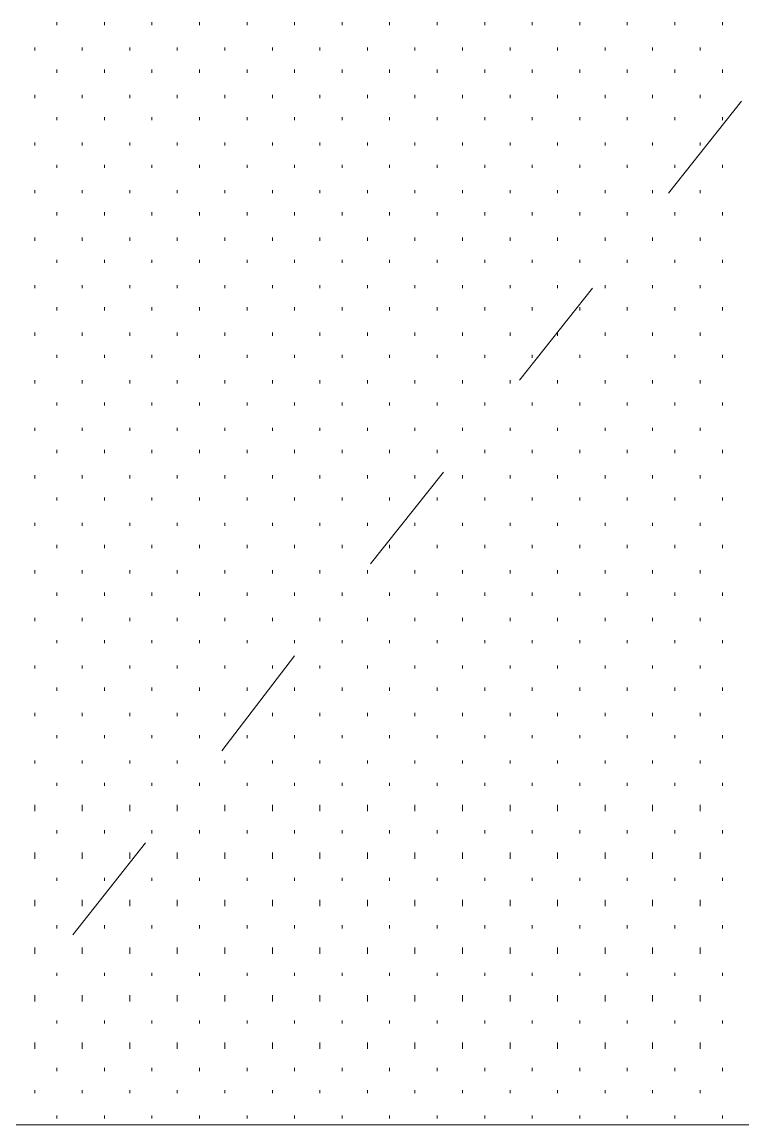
# Model space of a CAD drawing. Header units: inches. Extents: x -6061 to 13621, y -296 to 7483.
# Drawn here: x -5655.2 to -5636.98, y -184.56 to -156.69 of the extents above; entities that cross this region are included whole.
import ezdxf

# ---------------------------------------------------------------- set-up
doc = ezdxf.new("R2010")
doc.units = ezdxf.units.IN
doc.header["$MEASUREMENT"] = 0
doc.layers.get('0').update_dxf_attribs({"linetype": 'CONTINUOUS'})

msp = doc.modelspace()

# ---------------------------------------------------------------- linework, layer by layer
at = {"color": 7, "linetype": 'Continuous', "lineweight": 9, "true_color": 0xffffff}
for p, q in [((-5654.31904, -156.76833), (-5654.31904, -156.68824)), ((-5653.11768, -156.76833), (-5653.11768, -156.68824)), ((-5651.91633, -156.76833), (-5651.91633, -156.68824)), ((-5650.71497, -156.76833), (-5650.71497, -156.68824)), ((-5649.51361, -156.76833), (-5649.51361, -156.68824)), ((-5648.31225, -156.76833), (-5648.31225, -156.68824)), ((-5647.1109, -156.76833), (-5647.1109, -156.68824)), ((-5645.90954, -156.76833), (-5645.90954, -156.68824)), ((-5644.70818, -156.76833), (-5644.70818, -156.68824)), ((-5643.50682, -156.76833), (-5643.50682, -156.68824)), ((-5642.30547, -156.76833), (-5642.30547, -156.68824)), ((-5641.10411, -156.76833), (-5641.10411, -156.68824)), ((-5639.90275, -156.76833), (-5639.90275, -156.68824)), ((-5638.70139, -156.76833), (-5638.70139, -156.68824)), ((-5637.50004, -156.76833), (-5637.50004, -156.68824)), ((-5654.87967, -157.40905), (-5654.87967, -157.32896)), ((-5653.67832, -157.40905), (-5653.67832, -157.32896)), ((-5652.47696, -157.40905), (-5652.47696, -157.32896)), ((-5651.2756, -157.40905), (-5651.2756, -157.32896)), ((-5650.07424, -157.40905), (-5650.07424, -157.32896)), ((-5648.87289, -157.40905), (-5648.87289, -157.32896)), ((-5647.67153, -157.40905), (-5647.67153, -157.32896)), ((-5646.47017, -157.40905), (-5646.47017, -157.32896)), ((-5645.26881, -157.40905), (-5645.26881, -157.32896)), ((-5644.06746, -157.40905), (-5644.06746, -157.32896)), ((-5642.8661, -157.40905), (-5642.8661, -157.32896)), ((-5641.66474, -157.40905), (-5641.66474, -157.32896)), ((-5640.46338, -157.40905), (-5640.46338, -157.32896)), ((-5639.26203, -157.40905), (-5639.26203, -157.32896)), ((-5638.06067, -157.40905), (-5638.06067, -157.32896)), ((-5654.31904, -157.96968), (-5654.31904, -157.88959)), ((-5653.11768, -157.96968), (-5653.11768, -157.88959)), ((-5651.91633, -157.96968), (-5651.91633, -157.88959)), ((-5650.71497, -157.96968), (-5650.71497, -157.88959)), ((-5649.51361, -157.96968), (-5649.51361, -157.88959)), ((-5648.31225, -157.96968), (-5648.31225, -157.88959)), ((-5647.1109, -157.96968), (-5647.1109, -157.88959)), ((-5645.90954, -157.96968), (-5645.90954, -157.88959)), ((-5644.70818, -157.96968), (-5644.70818, -157.88959)), ((-5643.50682, -157.96968), (-5643.50682, -157.88959)), ((-5642.30547, -157.96968), (-5642.30547, -157.88959)), ((-5641.10411, -157.96968), (-5641.10411, -157.88959)), ((-5639.90275, -157.96968), (-5639.90275, -157.88959)), ((-5638.70139, -157.96968), (-5638.70139, -157.88959)), ((-5637.50004, -157.96968), (-5637.50004, -157.88959)), ((-5654.87967, -158.61041), (-5654.87967, -158.53032)), ((-5653.67832, -158.61041), (-5653.67832, -158.53032)), ((-5652.47696, -158.61041), (-5652.47696, -158.53032)), ((-5651.2756, -158.61041), (-5651.2756, -158.53032)), ((-5650.07424, -158.61041), (-5650.07424, -158.53032)), ((-5648.87289, -158.61041), (-5648.87289, -158.53032)), ((-5647.67153, -158.61041), (-5647.67153, -158.53032)), ((-5646.47017, -158.61041), (-5646.47017, -158.53032)), ((-5645.26881, -158.61041), (-5645.26881, -158.53032)), ((-5644.06746, -158.61041), (-5644.06746, -158.53032)), ((-5642.8661, -158.61041), (-5642.8661, -158.53032)), ((-5641.66474, -158.61041), (-5641.66474, -158.53032)), ((-5640.46338, -158.61041), (-5640.46338, -158.53032)), ((-5639.26203, -158.61041), (-5639.26203, -158.53032)), ((-5638.06067, -158.61041), (-5638.06067, -158.53032)), ((-5654.31904, -159.17104), (-5654.31904, -159.09095)), ((-5653.11768, -159.17104), (-5653.11768, -159.09095)), ((-5651.91633, -159.17104), (-5651.91633, -159.09095)), ((-5650.71497, -159.17104), (-5650.71497, -159.09095)), ((-5649.51361, -159.17104), (-5649.51361, -159.09095)), ((-5648.31225, -159.17104), (-5648.31225, -159.09095)), ((-5647.1109, -159.17104), (-5647.1109, -159.09095)), ((-5645.90954, -159.17104), (-5645.90954, -159.09095)), ((-5644.70818, -159.17104), (-5644.70818, -159.09095)), ((-5643.50682, -159.17104), (-5643.50682, -159.09095)), ((-5642.30547, -159.17104), (-5642.30547, -159.09095)), ((-5641.10411, -159.17104), (-5641.10411, -159.09095)), ((-5639.90275, -159.17104), (-5639.90275, -159.09095)), ((-5638.70139, -159.17104), (-5638.70139, -159.09095)), ((-5637.50004, -159.17104), (-5637.50004, -159.09095)), ((-5654.87967, -159.81176), (-5654.87967, -159.73167)), ((-5653.67832, -159.81176), (-5653.67832, -159.73167)), ((-5652.47696, -159.81176), (-5652.47696, -159.73167)), ((-5651.2756, -159.81176), (-5651.2756, -159.73167)), ((-5650.07424, -159.81176), (-5650.07424, -159.73167)), ((-5648.87289, -159.81176), (-5648.87289, -159.73167)), ((-5647.67153, -159.81176), (-5647.67153, -159.73167)), ((-5646.47017, -159.81176), (-5646.47017, -159.73167)), ((-5645.26881, -159.81176), (-5645.26881, -159.73167)), ((-5644.06746, -159.81176), (-5644.06746, -159.73167)), ((-5642.8661, -159.81176), (-5642.8661, -159.73167)), ((-5641.66474, -159.81176), (-5641.66474, -159.73167)), ((-5640.46338, -159.81176), (-5640.46338, -159.73167)), ((-5639.26203, -159.81176), (-5639.26203, -159.73167)), ((-5638.06067, -159.81176), (-5638.06067, -159.73167)), ((-5654.31904, -160.3724), (-5654.31904, -160.29231)), ((-5653.11768, -160.3724), (-5653.11768, -160.29231)), ((-5651.91633, -160.3724), (-5651.91633, -160.29231)), ((-5650.71497, -160.3724), (-5650.71497, -160.29231)), ((-5649.51361, -160.3724), (-5649.51361, -160.29231)), ((-5648.31225, -160.3724), (-5648.31225, -160.29231)), ((-5647.1109, -160.3724), (-5647.1109, -160.29231)), ((-5645.90954, -160.3724), (-5645.90954, -160.29231)), ((-5644.70818, -160.3724), (-5644.70818, -160.29231)), ((-5643.50682, -160.3724), (-5643.50682, -160.29231)), ((-5642.30547, -160.3724), (-5642.30547, -160.29231)), ((-5641.10411, -160.3724), (-5641.10411, -160.29231)), ((-5639.90275, -160.3724), (-5639.90275, -160.29231)), ((-5638.70139, -160.3724), (-5638.70139, -160.29231)), ((-5637.50004, -160.3724), (-5637.50004, -160.29231)), ((-5654.87967, -161.01312), (-5654.87967, -160.93303)), ((-5653.67832, -161.01312), (-5653.67832, -160.93303)), ((-5652.47696, -161.01312), (-5652.47696, -160.93303)), ((-5651.2756, -161.01312), (-5651.2756, -160.93303)), ((-5650.07424, -161.01312), (-5650.07424, -160.93303)), ((-5648.87289, -161.01312), (-5648.87289, -160.93303)), ((-5647.67153, -161.01312), (-5647.67153, -160.93303)), ((-5646.47017, -161.01312), (-5646.47017, -160.93303)), ((-5645.26881, -161.01312), (-5645.26881, -160.93303)), ((-5644.06746, -161.01312), (-5644.06746, -160.93303)), ((-5642.8661, -161.01312), (-5642.8661, -160.93303)), ((-5641.66474, -161.01312), (-5641.66474, -160.93303)), ((-5640.46338, -161.01312), (-5640.46338, -160.93303)), ((-5639.26203, -161.01312), (-5639.26203, -160.93303)), ((-5638.06067, -161.01312), (-5638.06067, -160.93303)), ((-5654.31904, -161.57376), (-5654.31904, -161.49367)), ((-5653.11768, -161.57376), (-5653.11768, -161.49367)), ((-5651.91633, -161.57376), (-5651.91633, -161.49367)), ((-5650.71497, -161.57376), (-5650.71497, -161.49367)), ((-5649.51361, -161.57376), (-5649.51361, -161.49367)), ((-5648.31225, -161.57376), (-5648.31225, -161.49367)), ((-5647.1109, -161.57376), (-5647.1109, -161.49367)), ((-5645.90954, -161.57376), (-5645.90954, -161.49367)), ((-5644.70818, -161.57376), (-5644.70818, -161.49367)), ((-5643.50682, -161.57376), (-5643.50682, -161.49367)), ((-5642.30547, -161.57376), (-5642.30547, -161.49367)), ((-5641.10411, -161.57376), (-5641.10411, -161.49367)), ((-5639.90275, -161.57376), (-5639.90275, -161.49367)), ((-5638.70139, -161.57376), (-5638.70139, -161.49367)), ((-5637.50004, -161.57376), (-5637.50004, -161.49367)), ((-5654.87967, -162.21448), (-5654.87967, -162.13439)), ((-5653.67832, -162.21448), (-5653.67832, -162.13439)), ((-5652.47696, -162.21448), (-5652.47696, -162.13439)), ((-5651.2756, -162.21448), (-5651.2756, -162.13439)), ((-5650.07424, -162.21448), (-5650.07424, -162.13439)), ((-5648.87289, -162.21448), (-5648.87289, -162.13439)), ((-5647.67153, -162.21448), (-5647.67153, -162.13439)), ((-5646.47017, -162.21448), (-5646.47017, -162.13439)), ((-5645.26881, -162.21448), (-5645.26881, -162.13439)), ((-5644.06746, -162.21448), (-5644.06746, -162.13439)), ((-5642.8661, -162.21448), (-5642.8661, -162.13439)), ((-5641.66474, -162.21448), (-5641.66474, -162.13439)), ((-5640.46338, -162.21448), (-5640.46338, -162.13439)), ((-5639.26203, -162.21448), (-5639.26203, -162.13439)), ((-5638.06067, -162.21448), (-5638.06067, -162.13439)), ((-5654.31904, -162.77511), (-5654.31904, -162.69502)), ((-5653.11768, -162.77511), (-5653.11768, -162.69502)), ((-5651.91633, -162.77511), (-5651.91633, -162.69502)), ((-5650.71497, -162.77511), (-5650.71497, -162.69502)), ((-5649.51361, -162.77511), (-5649.51361, -162.69502)), ((-5648.31225, -162.77511), (-5648.31225, -162.69502)), ((-5647.1109, -162.77511), (-5647.1109, -162.69502)), ((-5645.90954, -162.77511), (-5645.90954, -162.69502)), ((-5644.70818, -162.77511), (-5644.70818, -162.69502)), ((-5643.50682, -162.77511), (-5643.50682, -162.69502)), ((-5642.30547, -162.77511), (-5642.30547, -162.69502)), ((-5641.10411, -162.77511), (-5641.10411, -162.69502)), ((-5639.90275, -162.77511), (-5639.90275, -162.69502)), ((-5638.70139, -162.77511), (-5638.70139, -162.69502)), ((-5637.50004, -162.77511), (-5637.50004, -162.69502)), ((-5654.87967, -163.41584), (-5654.87967, -163.33575)), ((-5653.67832, -163.41584), (-5653.67832, -163.33575)), ((-5652.47696, -163.41584), (-5652.47696, -163.33575)), ((-5651.2756, -163.41584), (-5651.2756, -163.33575)), ((-5650.07424, -163.41584), (-5650.07424, -163.33575)), ((-5648.87289, -163.41584), (-5648.87289, -163.33575)), ((-5647.67153, -163.41584), (-5647.67153, -163.33575)), ((-5646.47017, -163.41584), (-5646.47017, -163.33575)), ((-5645.26881, -163.41584), (-5645.26881, -163.33575)), ((-5644.06746, -163.41584), (-5644.06746, -163.33575)), ((-5642.8661, -163.41584), (-5642.8661, -163.33575)), ((-5641.66474, -163.41584), (-5641.66474, -163.33575)), ((-5640.46338, -163.41584), (-5640.46338, -163.33575)), ((-5639.26203, -163.41584), (-5639.26203, -163.33575)), ((-5638.06067, -163.41584), (-5638.06067, -163.33575)), ((-5654.31904, -163.97647), (-5654.31904, -163.89638)), ((-5653.11768, -163.97647), (-5653.11768, -163.89638)), ((-5651.91633, -163.97647), (-5651.91633, -163.89638)), ((-5650.71497, -163.97647), (-5650.71497, -163.89638)), ((-5649.51361, -163.97647), (-5649.51361, -163.89638)), ((-5648.31225, -163.97647), (-5648.31225, -163.89638)), ((-5647.1109, -163.97647), (-5647.1109, -163.89638)), ((-5645.90954, -163.97647), (-5645.90954, -163.89638)), ((-5644.70818, -163.97647), (-5644.70818, -163.89638)), ((-5643.50682, -163.97647), (-5643.50682, -163.89638)), ((-5642.30547, -163.97647), (-5642.30547, -163.89638)), ((-5641.10411, -163.97647), (-5641.10411, -163.89638)), ((-5639.90275, -163.97647), (-5639.90275, -163.89638)), ((-5638.70139, -163.97647), (-5638.70139, -163.89638)), ((-5637.50004, -163.97647), (-5637.50004, -163.89638)), ((-5654.87967, -164.61719), (-5654.87967, -164.5371)), ((-5653.67832, -164.61719), (-5653.67832, -164.5371)), ((-5652.47696, -164.61719), (-5652.47696, -164.5371)), ((-5651.2756, -164.61719), (-5651.2756, -164.5371)), ((-5650.07424, -164.61719), (-5650.07424, -164.5371)), ((-5648.87289, -164.61719), (-5648.87289, -164.5371)), ((-5647.67153, -164.61719), (-5647.67153, -164.5371)), ((-5646.47017, -164.61719), (-5646.47017, -164.5371)), ((-5645.26881, -164.61719), (-5645.26881, -164.5371)), ((-5644.06746, -164.61719), (-5644.06746, -164.5371)), ((-5642.8661, -164.61719), (-5642.8661, -164.5371)), ((-5641.66474, -164.61719), (-5641.66474, -164.5371)), ((-5640.46338, -164.61719), (-5640.46338, -164.5371)), ((-5639.26203, -164.61719), (-5639.26203, -164.5371)), ((-5638.06067, -164.61719), (-5638.06067, -164.5371)), ((-5654.31904, -165.17783), (-5654.31904, -165.09774)), ((-5653.11768, -165.17783), (-5653.11768, -165.09774)), ((-5651.91633, -165.17783), (-5651.91633, -165.09774)), ((-5650.71497, -165.17783), (-5650.71497, -165.09774)), ((-5649.51361, -165.17783), (-5649.51361, -165.09774)), ((-5648.31225, -165.17783), (-5648.31225, -165.09774)), ((-5647.1109, -165.17783), (-5647.1109, -165.09774)), ((-5645.90954, -165.17783), (-5645.90954, -165.09774)), ((-5644.70818, -165.17783), (-5644.70818, -165.09774)), ((-5643.50682, -165.17783), (-5643.50682, -165.09774)), ((-5642.30547, -165.17783), (-5642.30547, -165.09774)), ((-5641.10411, -165.17783), (-5641.10411, -165.09774)), ((-5639.90275, -165.17783), (-5639.90275, -165.09774)), ((-5638.70139, -165.17783), (-5638.70139, -165.09774)), ((-5637.50004, -165.17783), (-5637.50004, -165.09774)), ((-5654.87967, -165.81855), (-5654.87967, -165.73846)), ((-5653.67832, -165.81855), (-5653.67832, -165.73846)), ((-5652.47696, -165.81855), (-5652.47696, -165.73846)), ((-5651.2756, -165.81855), (-5651.2756, -165.73846)), ((-5650.07424, -165.81855), (-5650.07424, -165.73846)), ((-5648.87289, -165.81855), (-5648.87289, -165.73846)), ((-5647.67153, -165.81855), (-5647.67153, -165.73846)), ((-5646.47017, -165.81855), (-5646.47017, -165.73846)), ((-5645.26881, -165.81855), (-5645.26881, -165.73846)), ((-5644.06746, -165.81855), (-5644.06746, -165.73846)), ((-5642.8661, -165.81855), (-5642.8661, -165.73846)), ((-5641.66474, -165.81855), (-5641.66474, -165.73846)), ((-5640.46338, -165.81855), (-5640.46338, -165.73846)), ((-5639.26203, -165.81855), (-5639.26203, -165.73846)), ((-5638.06067, -165.81855), (-5638.06067, -165.73846)), ((-5654.31904, -166.37919), (-5654.31904, -166.2991)), ((-5653.11768, -166.37919), (-5653.11768, -166.2991)), ((-5651.91633, -166.37919), (-5651.91633, -166.2991)), ((-5650.71497, -166.37919), (-5650.71497, -166.2991)), ((-5649.51361, -166.37919), (-5649.51361, -166.2991)), ((-5648.31225, -166.37919), (-5648.31225, -166.2991)), ((-5647.1109, -166.37919), (-5647.1109, -166.2991)), ((-5645.90954, -166.37919), (-5645.90954, -166.2991)), ((-5644.70818, -166.37919), (-5644.70818, -166.2991)), ((-5643.50682, -166.37919), (-5643.50682, -166.2991)), ((-5642.30547, -166.37919), (-5642.30547, -166.2991)), ((-5641.10411, -166.37919), (-5641.10411, -166.2991)), ((-5639.90275, -166.37919), (-5639.90275, -166.2991)), ((-5638.70139, -166.37919), (-5638.70139, -166.2991)), ((-5637.50004, -166.37919), (-5637.50004, -166.2991)), ((-5654.87967, -167.01991), (-5654.87967, -166.93982)), ((-5653.67832, -167.01991), (-5653.67832, -166.93982)), ((-5652.47696, -167.01991), (-5652.47696, -166.93982)), ((-5651.2756, -167.01991), (-5651.2756, -166.93982)), ((-5650.07424, -167.01991), (-5650.07424, -166.93982)), ((-5648.87289, -167.01991), (-5648.87289, -166.93982)), ((-5647.67153, -167.01991), (-5647.67153, -166.93982)), ((-5646.47017, -167.01991), (-5646.47017, -166.93982)), ((-5645.26881, -167.01991), (-5645.26881, -166.93982)), ((-5644.06746, -167.01991), (-5644.06746, -166.93982)), ((-5642.8661, -167.01991), (-5642.8661, -166.93982)), ((-5641.66474, -167.01991), (-5641.66474, -166.93982)), ((-5640.46338, -167.01991), (-5640.46338, -166.93982)), ((-5639.26203, -167.01991), (-5639.26203, -166.93982)), ((-5638.06067, -167.01991), (-5638.06067, -166.93982)), ((-5654.31904, -167.58054), (-5654.31904, -167.50045)), ((-5653.11768, -167.58054), (-5653.11768, -167.50045)), ((-5651.91633, -167.58054), (-5651.91633, -167.50045)), ((-5650.71497, -167.58054), (-5650.71497, -167.50045)), ((-5649.51361, -167.58054), (-5649.51361, -167.50045)), ((-5648.31225, -167.58054), (-5648.31225, -167.50045)), ((-5647.1109, -167.58054), (-5647.1109, -167.50045)), ((-5645.90954, -167.58054), (-5645.90954, -167.50045)), ((-5644.70818, -167.58054), (-5644.70818, -167.50045)), ((-5643.50682, -167.58054), (-5643.50682, -167.50045)), ((-5642.30547, -167.58054), (-5642.30547, -167.50045)), ((-5641.10411, -167.58054), (-5641.10411, -167.50045)), ((-5639.90275, -167.58054), (-5639.90275, -167.50045)), ((-5638.70139, -167.58054), (-5638.70139, -167.50045)), ((-5637.50004, -167.58054), (-5637.50004, -167.50045)), ((-5654.87967, -168.22127), (-5654.87967, -168.14118)), ((-5653.67832, -168.22127), (-5653.67832, -168.14118)), ((-5652.47696, -168.22127), (-5652.47696, -168.14118)), ((-5651.2756, -168.22127), (-5651.2756, -168.14118)), ((-5650.07424, -168.22127), (-5650.07424, -168.14118)), ((-5648.87289, -168.22127), (-5648.87289, -168.14118)), ((-5647.67153, -168.22127), (-5647.67153, -168.14118)), ((-5646.47017, -168.22127), (-5646.47017, -168.14118)), ((-5645.26881, -168.22127), (-5645.26881, -168.14118)), ((-5644.06746, -168.22127), (-5644.06746, -168.14118)), ((-5642.8661, -168.22127), (-5642.8661, -168.14118)), ((-5641.66474, -168.22127), (-5641.66474, -168.14118)), ((-5640.46338, -168.22127), (-5640.46338, -168.14118)), ((-5639.26203, -168.22127), (-5639.26203, -168.14118)), ((-5638.06067, -168.22127), (-5638.06067, -168.14118)), ((-5654.31904, -168.7819), (-5654.31904, -168.70181)), ((-5653.11768, -168.7819), (-5653.11768, -168.70181)), ((-5651.91633, -168.7819), (-5651.91633, -168.70181)), ((-5650.71497, -168.7819), (-5650.71497, -168.70181)), ((-5649.51361, -168.7819), (-5649.51361, -168.70181)), ((-5648.31225, -168.7819), (-5648.31225, -168.70181)), ((-5647.1109, -168.7819), (-5647.1109, -168.70181)), ((-5645.90954, -168.7819), (-5645.90954, -168.70181)), ((-5644.70818, -168.7819), (-5644.70818, -168.70181)), ((-5643.50682, -168.7819), (-5643.50682, -168.70181)), ((-5642.30547, -168.7819), (-5642.30547, -168.70181)), ((-5641.10411, -168.7819), (-5641.10411, -168.70181)), ((-5639.90275, -168.7819), (-5639.90275, -168.70181)), ((-5638.70139, -168.7819), (-5638.70139, -168.70181)), ((-5637.50004, -168.7819), (-5637.50004, -168.70181)), ((-5654.87967, -169.42262), (-5654.87967, -169.34253)), ((-5653.67832, -169.42262), (-5653.67832, -169.34253)), ((-5652.47696, -169.42262), (-5652.47696, -169.34253)), ((-5651.2756, -169.42262), (-5651.2756, -169.34253)), ((-5650.07424, -169.42262), (-5650.07424, -169.34253)), ((-5648.87289, -169.42262), (-5648.87289, -169.34253)), ((-5647.67153, -169.42262), (-5647.67153, -169.34253)), ((-5646.47017, -169.42262), (-5646.47017, -169.34253)), ((-5645.26881, -169.42262), (-5645.26881, -169.34253)), ((-5644.06746, -169.42262), (-5644.06746, -169.34253)), ((-5642.8661, -169.42262), (-5642.8661, -169.34253)), ((-5641.66474, -169.42262), (-5641.66474, -169.34253)), ((-5640.46338, -169.42262), (-5640.46338, -169.34253)), ((-5639.26203, -169.42262), (-5639.26203, -169.34253)), ((-5638.06067, -169.42262), (-5638.06067, -169.34253)), ((-5654.31904, -169.98326), (-5654.31904, -169.90317)), ((-5653.11768, -169.98326), (-5653.11768, -169.90317)), ((-5651.91633, -169.98326), (-5651.91633, -169.90317)), ((-5650.71497, -169.98326), (-5650.71497, -169.90317)), ((-5649.51361, -169.98326), (-5649.51361, -169.90317)), ((-5648.31225, -169.98326), (-5648.31225, -169.90317)), ((-5647.1109, -169.98326), (-5647.1109, -169.90317)), ((-5645.90954, -169.98326), (-5645.90954, -169.90317)), ((-5644.70818, -169.98326), (-5644.70818, -169.90317)), ((-5643.50682, -169.98326), (-5643.50682, -169.90317)), ((-5642.30547, -169.98326), (-5642.30547, -169.90317)), ((-5641.10411, -169.98326), (-5641.10411, -169.90317)), ((-5639.90275, -169.98326), (-5639.90275, -169.90317)), ((-5638.70139, -169.98326), (-5638.70139, -169.90317)), ((-5637.50004, -169.98326), (-5637.50004, -169.90317)), ((-5654.87967, -170.62398), (-5654.87967, -170.54389)), ((-5653.67832, -170.62398), (-5653.67832, -170.54389)), ((-5652.47696, -170.62398), (-5652.47696, -170.54389)), ((-5651.2756, -170.62398), (-5651.2756, -170.54389)), ((-5650.07424, -170.62398), (-5650.07424, -170.54389)), ((-5648.87289, -170.62398), (-5648.87289, -170.54389)), ((-5647.67153, -170.62398), (-5647.67153, -170.54389)), ((-5646.47017, -170.62398), (-5646.47017, -170.54389)), ((-5645.26881, -170.62398), (-5645.26881, -170.54389)), ((-5644.06746, -170.62398), (-5644.06746, -170.54389)), ((-5642.8661, -170.62398), (-5642.8661, -170.54389)), ((-5641.66474, -170.62398), (-5641.66474, -170.54389)), ((-5640.46338, -170.62398), (-5640.46338, -170.54389)), ((-5639.26203, -170.62398), (-5639.26203, -170.54389)), ((-5638.06067, -170.62398), (-5638.06067, -170.54389)), ((-5654.31904, -171.18462), (-5654.31904, -171.10453)), ((-5653.11768, -171.18462), (-5653.11768, -171.10453)), ((-5651.91633, -171.18462), (-5651.91633, -171.10453)), ((-5650.71497, -171.18462), (-5650.71497, -171.10453)), ((-5649.51361, -171.18462), (-5649.51361, -171.10453)), ((-5648.31225, -171.18462), (-5648.31225, -171.10453)), ((-5647.1109, -171.18462), (-5647.1109, -171.10453)), ((-5645.90954, -171.18462), (-5645.90954, -171.10453)), ((-5644.70818, -171.18462), (-5644.70818, -171.10453)), ((-5643.50682, -171.18462), (-5643.50682, -171.10453)), ((-5642.30547, -171.18462), (-5642.30547, -171.10453)), ((-5641.10411, -171.18462), (-5641.10411, -171.10453)), ((-5639.90275, -171.18462), (-5639.90275, -171.10453)), ((-5638.70139, -171.18462), (-5638.70139, -171.10453)), ((-5637.50004, -171.18462), (-5637.50004, -171.10453)), ((-5654.87967, -171.82534), (-5654.87967, -171.74525)), ((-5653.67832, -171.82534), (-5653.67832, -171.74525)), ((-5652.47696, -171.82534), (-5652.47696, -171.74525)), ((-5651.2756, -171.82534), (-5651.2756, -171.74525)), ((-5650.07424, -171.82534), (-5650.07424, -171.74525)), ((-5648.87289, -171.82534), (-5648.87289, -171.74525)), ((-5647.67153, -171.82534), (-5647.67153, -171.74525)), ((-5646.47017, -171.82534), (-5646.47017, -171.74525)), ((-5645.26881, -171.82534), (-5645.26881, -171.74525)), ((-5644.06746, -171.82534), (-5644.06746, -171.74525)), ((-5642.8661, -171.82534), (-5642.8661, -171.74525)), ((-5641.66474, -171.82534), (-5641.66474, -171.74525)), ((-5640.46338, -171.82534), (-5640.46338, -171.74525)), ((-5639.26203, -171.82534), (-5639.26203, -171.74525)), ((-5638.06067, -171.82534), (-5638.06067, -171.74525)), ((-5654.31904, -172.38597), (-5654.31904, -172.30588)), ((-5653.11768, -172.38597), (-5653.11768, -172.30588)), ((-5651.91633, -172.38597), (-5651.91633, -172.30588)), ((-5650.71497, -172.38597), (-5650.71497, -172.30588)), ((-5649.51361, -172.38597), (-5649.51361, -172.30588)), ((-5648.31225, -172.38597), (-5648.31225, -172.30588)), ((-5647.1109, -172.38597), (-5647.1109, -172.30588)), ((-5645.90954, -172.38597), (-5645.90954, -172.30588)), ((-5644.70818, -172.38597), (-5644.70818, -172.30588)), ((-5643.50682, -172.38597), (-5643.50682, -172.30588)), ((-5642.30547, -172.38597), (-5642.30547, -172.30588)), ((-5641.10411, -172.38597), (-5641.10411, -172.30588)), ((-5639.90275, -172.38597), (-5639.90275, -172.30588)), ((-5638.70139, -172.38597), (-5638.70139, -172.30588)), ((-5637.50004, -172.38597), (-5637.50004, -172.30588)), ((-5654.87967, -173.0267), (-5654.87967, -172.94661)), ((-5653.67832, -173.0267), (-5653.67832, -172.94661)), ((-5652.47696, -173.0267), (-5652.47696, -172.94661)), ((-5651.2756, -173.0267), (-5651.2756, -172.94661)), ((-5650.07424, -173.0267), (-5650.07424, -172.94661)), ((-5648.87289, -173.0267), (-5648.87289, -172.94661)), ((-5647.67153, -173.0267), (-5647.67153, -172.94661)), ((-5646.47017, -173.0267), (-5646.47017, -172.94661)), ((-5645.26881, -173.0267), (-5645.26881, -172.94661)), ((-5644.06746, -173.0267), (-5644.06746, -172.94661)), ((-5642.8661, -173.0267), (-5642.8661, -172.94661)), ((-5641.66474, -173.0267), (-5641.66474, -172.94661)), ((-5640.46338, -173.0267), (-5640.46338, -172.94661)), ((-5639.26203, -173.0267), (-5639.26203, -172.94661)), ((-5638.06067, -173.0267), (-5638.06067, -172.94661)), ((-5654.31904, -173.58733), (-5654.31904, -173.50724)), ((-5653.11768, -173.58733), (-5653.11768, -173.50724)), ((-5651.91633, -173.58733), (-5651.91633, -173.50724)), ((-5650.71497, -173.58733), (-5650.71497, -173.50724)), ((-5649.51361, -173.58733), (-5649.51361, -173.50724)), ((-5648.31225, -173.58733), (-5648.31225, -173.50724)), ((-5647.1109, -173.58733), (-5647.1109, -173.50724)), ((-5645.90954, -173.58733), (-5645.90954, -173.50724)), ((-5644.70818, -173.58733), (-5644.70818, -173.50724)), ((-5643.50682, -173.58733), (-5643.50682, -173.50724)), ((-5642.30547, -173.58733), (-5642.30547, -173.50724)), ((-5641.10411, -173.58733), (-5641.10411, -173.50724)), ((-5639.90275, -173.58733), (-5639.90275, -173.50724)), ((-5638.70139, -173.58733), (-5638.70139, -173.50724)), ((-5637.50004, -173.58733), (-5637.50004, -173.50724)), ((-5654.87967, -174.22805), (-5654.87967, -174.14796)), ((-5653.67832, -174.22805), (-5653.67832, -174.14796)), ((-5652.47696, -174.22805), (-5652.47696, -174.14796)), ((-5651.2756, -174.22805), (-5651.2756, -174.14796)), ((-5650.07424, -174.22805), (-5650.07424, -174.14796)), ((-5648.87289, -174.22805), (-5648.87289, -174.14796)), ((-5647.67153, -174.22805), (-5647.67153, -174.14796)), ((-5646.47017, -174.22805), (-5646.47017, -174.14796)), ((-5645.26881, -174.22805), (-5645.26881, -174.14796)), ((-5644.06746, -174.22805), (-5644.06746, -174.14796)), ((-5642.8661, -174.22805), (-5642.8661, -174.14796)), ((-5641.66474, -174.22805), (-5641.66474, -174.14796)), ((-5640.46338, -174.22805), (-5640.46338, -174.14796)), ((-5639.26203, -174.22805), (-5639.26203, -174.14796)), ((-5638.06067, -174.22805), (-5638.06067, -174.14796)), ((-5654.31904, -174.78869), (-5654.31904, -174.7086)), ((-5653.11768, -174.78869), (-5653.11768, -174.7086)), ((-5651.91633, -174.78869), (-5651.91633, -174.7086)), ((-5650.71497, -174.78869), (-5650.71497, -174.7086)), ((-5649.51361, -174.78869), (-5649.51361, -174.7086)), ((-5648.31225, -174.78869), (-5648.31225, -174.7086)), ((-5647.1109, -174.78869), (-5647.1109, -174.7086)), ((-5645.90954, -174.78869), (-5645.90954, -174.7086)), ((-5644.70818, -174.78869), (-5644.70818, -174.7086)), ((-5643.50682, -174.78869), (-5643.50682, -174.7086)), ((-5642.30547, -174.78869), (-5642.30547, -174.7086)), ((-5641.10411, -174.78869), (-5641.10411, -174.7086)), ((-5639.90275, -174.78869), (-5639.90275, -174.7086)), ((-5638.70139, -174.78869), (-5638.70139, -174.7086)), ((-5637.50004, -174.78869), (-5637.50004, -174.7086)), ((-5654.87967, -175.42941), (-5654.87967, -175.34932)), ((-5653.67832, -175.42941), (-5653.67832, -175.34932)), ((-5652.47696, -175.42941), (-5652.47696, -175.34932)), ((-5651.2756, -175.42941), (-5651.2756, -175.34932)), ((-5650.07424, -175.42941), (-5650.07424, -175.34932)), ((-5648.87289, -175.42941), (-5648.87289, -175.34932)), ((-5647.67153, -175.42941), (-5647.67153, -175.34932)), ((-5646.47017, -175.42941), (-5646.47017, -175.34932)), ((-5645.26881, -175.42941), (-5645.26881, -175.34932)), ((-5644.06746, -175.42941), (-5644.06746, -175.34932)), ((-5642.8661, -175.42941), (-5642.8661, -175.34932)), ((-5641.66474, -175.42941), (-5641.66474, -175.34932)), ((-5640.46338, -175.42941), (-5640.46338, -175.34932)), ((-5639.26203, -175.42941), (-5639.26203, -175.34932)), ((-5638.06067, -175.42941), (-5638.06067, -175.34932)), ((-5654.31904, -175.99005), (-5654.31904, -175.90995)), ((-5653.11768, -175.99005), (-5653.11768, -175.90995)), ((-5651.91633, -175.99005), (-5651.91633, -175.90995)), ((-5650.71497, -175.99005), (-5650.71497, -175.90995)), ((-5649.51361, -175.99005), (-5649.51361, -175.90995)), ((-5648.31225, -175.99005), (-5648.31225, -175.90995)), ((-5647.1109, -175.99005), (-5647.1109, -175.90995)), ((-5645.90954, -175.99005), (-5645.90954, -175.90995)), ((-5644.70818, -175.99005), (-5644.70818, -175.90995)), ((-5643.50682, -175.99005), (-5643.50682, -175.90995)), ((-5642.30547, -175.99005), (-5642.30547, -175.90995)), ((-5641.10411, -175.99005), (-5641.10411, -175.90995)), ((-5639.90275, -175.99005), (-5639.90275, -175.90995)), ((-5638.70139, -175.99005), (-5638.70139, -175.90995)), ((-5637.50004, -175.99005), (-5637.50004, -175.90995)), ((-5654.87967, -176.63077), (-5654.87967, -176.47059)), ((-5653.67832, -176.63077), (-5653.67832, -176.47059)), ((-5652.47696, -176.63077), (-5652.47696, -176.47059)), ((-5651.2756, -176.63077), (-5651.2756, -176.47059)), ((-5650.07424, -176.63077), (-5650.07424, -176.47059)), ((-5648.87289, -176.63077), (-5648.87289, -176.47059)), ((-5647.67153, -176.63077), (-5647.67153, -176.47059)), ((-5646.47017, -176.63077), (-5646.47017, -176.47059)), ((-5645.26881, -176.63077), (-5645.26881, -176.47059)), ((-5644.06746, -176.63077), (-5644.06746, -176.47059)), ((-5642.8661, -176.63077), (-5642.8661, -176.47059)), ((-5641.66474, -176.63077), (-5641.66474, -176.47059)), ((-5640.46338, -176.63077), (-5640.46338, -176.47059)), ((-5639.26203, -176.63077), (-5639.26203, -176.47059)), ((-5638.06067, -176.63077), (-5638.06067, -176.47059)), ((-5654.31904, -177.1914), (-5654.31904, -177.11131)), ((-5653.11768, -177.1914), (-5653.11768, -177.11131)), ((-5651.91633, -177.1914), (-5651.91633, -177.11131)), ((-5650.71497, -177.1914), (-5650.71497, -177.11131)), ((-5649.51361, -177.1914), (-5649.51361, -177.11131)), ((-5648.31225, -177.1914), (-5648.31225, -177.11131)), ((-5647.1109, -177.1914), (-5647.1109, -177.11131)), ((-5645.90954, -177.1914), (-5645.90954, -177.11131)), ((-5644.70818, -177.1914), (-5644.70818, -177.11131)), ((-5643.50682, -177.1914), (-5643.50682, -177.11131)), ((-5642.30547, -177.1914), (-5642.30547, -177.11131)), ((-5641.10411, -177.1914), (-5641.10411, -177.11131)), ((-5639.90275, -177.1914), (-5639.90275, -177.11131)), ((-5638.70139, -177.1914), (-5638.70139, -177.11131)), ((-5637.50004, -177.1914), (-5637.50004, -177.11131)), ((-5654.87967, -177.83213), (-5654.87967, -177.67195)), ((-5653.67832, -177.83213), (-5653.67832, -177.67195)), ((-5652.47696, -177.83213), (-5652.47696, -177.67195)), ((-5651.2756, -177.83213), (-5651.2756, -177.67195)), ((-5650.07424, -177.83213), (-5650.07424, -177.67195)), ((-5648.87289, -177.83213), (-5648.87289, -177.67195)), ((-5647.67153, -177.83213), (-5647.67153, -177.67195)), ((-5646.47017, -177.83213), (-5646.47017, -177.67195)), ((-5645.26881, -177.83213), (-5645.26881, -177.67195)), ((-5644.06746, -177.83213), (-5644.06746, -177.67195)), ((-5642.8661, -177.83213), (-5642.8661, -177.67195)), ((-5641.66474, -177.83213), (-5641.66474, -177.67195)), ((-5640.46338, -177.83213), (-5640.46338, -177.67195)), ((-5639.26203, -177.83213), (-5639.26203, -177.67195)), ((-5638.06067, -177.83213), (-5638.06067, -177.67195)), ((-5654.31904, -178.39276), (-5654.31904, -178.31267)), ((-5653.11768, -178.39276), (-5653.11768, -178.31267)), ((-5651.91633, -178.39276), (-5651.91633, -178.31267)), ((-5650.71497, -178.39276), (-5650.71497, -178.31267)), ((-5649.51361, -178.39276), (-5649.51361, -178.31267)), ((-5648.31225, -178.39276), (-5648.31225, -178.31267)), ((-5647.1109, -178.39276), (-5647.1109, -178.31267)), ((-5645.90954, -178.39276), (-5645.90954, -178.31267)), ((-5644.70818, -178.39276), (-5644.70818, -178.31267)), ((-5643.50682, -178.39276), (-5643.50682, -178.31267)), ((-5642.30547, -178.39276), (-5642.30547, -178.31267)), ((-5641.10411, -178.39276), (-5641.10411, -178.31267)), ((-5639.90275, -178.39276), (-5639.90275, -178.31267)), ((-5638.70139, -178.39276), (-5638.70139, -178.31267)), ((-5637.50004, -178.39276), (-5637.50004, -178.31267)), ((-5654.87967, -179.03348), (-5654.87967, -178.8733)), ((-5653.67832, -179.03348), (-5653.67832, -178.8733)), ((-5652.47696, -179.03348), (-5652.47696, -178.8733)), ((-5651.2756, -179.03348), (-5651.2756, -178.8733)), ((-5650.07424, -179.03348), (-5650.07424, -178.8733)), ((-5648.87289, -179.03348), (-5648.87289, -178.8733)), ((-5647.67153, -179.03348), (-5647.67153, -178.8733)), ((-5646.47017, -179.03348), (-5646.47017, -178.8733)), ((-5645.26881, -179.03348), (-5645.26881, -178.8733)), ((-5644.06746, -179.03348), (-5644.06746, -178.8733)), ((-5642.8661, -179.03348), (-5642.8661, -178.8733)), ((-5641.66474, -179.03348), (-5641.66474, -178.8733)), ((-5640.46338, -179.03348), (-5640.46338, -178.8733)), ((-5639.26203, -179.03348), (-5639.26203, -178.8733)), ((-5638.06067, -179.03348), (-5638.06067, -178.8733)), ((-5654.31904, -179.59412), (-5654.31904, -179.51403)), ((-5653.11768, -179.59412), (-5653.11768, -179.51403)), ((-5651.91633, -179.59412), (-5651.91633, -179.51403)), ((-5650.71497, -179.59412), (-5650.71497, -179.51403)), ((-5649.51361, -179.59412), (-5649.51361, -179.51403)), ((-5648.31225, -179.59412), (-5648.31225, -179.51403)), ((-5647.1109, -179.59412), (-5647.1109, -179.51403)), ((-5645.90954, -179.59412), (-5645.90954, -179.51403)), ((-5644.70818, -179.59412), (-5644.70818, -179.51403)), ((-5643.50682, -179.59412), (-5643.50682, -179.51403)), ((-5642.30547, -179.59412), (-5642.30547, -179.51403)), ((-5641.10411, -179.59412), (-5641.10411, -179.51403)), ((-5639.90275, -179.59412), (-5639.90275, -179.51403)), ((-5638.70139, -179.59412), (-5638.70139, -179.51403)), ((-5637.50004, -179.59412), (-5637.50004, -179.51403)), ((-5654.87967, -180.23484), (-5654.87967, -180.07466)), ((-5653.67832, -180.23484), (-5653.67832, -180.07466)), ((-5652.47696, -180.23484), (-5652.47696, -180.07466)), ((-5651.2756, -180.23484), (-5651.2756, -180.07466)), ((-5650.07424, -180.23484), (-5650.07424, -180.07466)), ((-5648.87289, -180.23484), (-5648.87289, -180.07466)), ((-5647.67153, -180.23484), (-5647.67153, -180.07466)), ((-5646.47017, -180.23484), (-5646.47017, -180.07466)), ((-5645.26881, -180.23484), (-5645.26881, -180.07466)), ((-5644.06746, -180.23484), (-5644.06746, -180.07466)), ((-5642.8661, -180.23484), (-5642.8661, -180.07466)), ((-5641.66474, -180.23484), (-5641.66474, -180.07466)), ((-5640.46338, -180.23484), (-5640.46338, -180.07466)), ((-5639.26203, -180.23484), (-5639.26203, -180.07466)), ((-5638.06067, -180.23484), (-5638.06067, -180.07466)), ((-5654.31904, -180.79548), (-5654.31904, -180.71538)), ((-5653.11768, -180.79548), (-5653.11768, -180.71538)), ((-5651.91633, -180.79548), (-5651.91633, -180.71538)), ((-5650.71497, -180.79548), (-5650.71497, -180.71538)), ((-5649.51361, -180.79548), (-5649.51361, -180.71538)), ((-5648.31225, -180.79548), (-5648.31225, -180.71538)), ((-5647.1109, -180.79548), (-5647.1109, -180.71538)), ((-5645.90954, -180.79548), (-5645.90954, -180.71538)), ((-5644.70818, -180.79548), (-5644.70818, -180.71538)), ((-5643.50682, -180.79548), (-5643.50682, -180.71538)), ((-5642.30547, -180.79548), (-5642.30547, -180.71538)), ((-5641.10411, -180.79548), (-5641.10411, -180.71538)), ((-5639.90275, -180.79548), (-5639.90275, -180.71538)), ((-5638.70139, -180.79548), (-5638.70139, -180.71538)), ((-5637.50004, -180.79548), (-5637.50004, -180.71538)), ((-5654.87967, -181.4362), (-5654.87967, -181.27602)), ((-5653.67832, -181.4362), (-5653.67832, -181.27602)), ((-5652.47696, -181.4362), (-5652.47696, -181.27602)), ((-5651.2756, -181.4362), (-5651.2756, -181.27602)), ((-5650.07424, -181.4362), (-5650.07424, -181.27602)), ((-5648.87289, -181.4362), (-5648.87289, -181.27602)), ((-5647.67153, -181.4362), (-5647.67153, -181.27602)), ((-5646.47017, -181.4362), (-5646.47017, -181.27602)), ((-5645.26881, -181.4362), (-5645.26881, -181.27602)), ((-5644.06746, -181.4362), (-5644.06746, -181.27602)), ((-5642.8661, -181.4362), (-5642.8661, -181.27602)), ((-5641.66474, -181.4362), (-5641.66474, -181.27602)), ((-5640.46338, -181.4362), (-5640.46338, -181.27602)), ((-5639.26203, -181.4362), (-5639.26203, -181.27602)), ((-5638.06067, -181.4362), (-5638.06067, -181.27602)), ((-5654.31904, -181.99683), (-5654.31904, -181.91674)), ((-5653.11768, -181.99683), (-5653.11768, -181.91674)), ((-5651.91633, -181.99683), (-5651.91633, -181.91674)), ((-5650.71497, -181.99683), (-5650.71497, -181.91674)), ((-5649.51361, -181.99683), (-5649.51361, -181.91674)), ((-5648.31225, -181.99683), (-5648.31225, -181.91674)), ((-5647.1109, -181.99683), (-5647.1109, -181.91674)), ((-5645.90954, -181.99683), (-5645.90954, -181.91674)), ((-5644.70818, -181.99683), (-5644.70818, -181.91674)), ((-5643.50682, -181.99683), (-5643.50682, -181.91674)), ((-5642.30547, -181.99683), (-5642.30547, -181.91674)), ((-5641.10411, -181.99683), (-5641.10411, -181.91674)), ((-5639.90275, -181.99683), (-5639.90275, -181.91674)), ((-5638.70139, -181.99683), (-5638.70139, -181.91674)), ((-5637.50004, -181.99683), (-5637.50004, -181.91674)), ((-5654.87967, -182.63756), (-5654.87967, -182.47738)), ((-5653.67832, -182.63756), (-5653.67832, -182.47738)), ((-5652.47696, -182.63756), (-5652.47696, -182.47738)), ((-5651.2756, -182.63756), (-5651.2756, -182.47738)), ((-5650.07424, -182.63756), (-5650.07424, -182.47738)), ((-5648.87289, -182.63756), (-5648.87289, -182.47738)), ((-5647.67153, -182.63756), (-5647.67153, -182.47738)), ((-5646.47017, -182.63756), (-5646.47017, -182.47738)), ((-5645.26881, -182.63756), (-5645.26881, -182.47738)), ((-5644.06746, -182.63756), (-5644.06746, -182.47738)), ((-5642.8661, -182.63756), (-5642.8661, -182.47738)), ((-5641.66474, -182.63756), (-5641.66474, -182.47738)), ((-5640.46338, -182.63756), (-5640.46338, -182.47738)), ((-5639.26203, -182.63756), (-5639.26203, -182.47738)), ((-5638.06067, -182.63756), (-5638.06067, -182.47738)), ((-5654.31904, -183.19819), (-5654.31904, -183.1181)), ((-5653.11768, -183.19819), (-5653.11768, -183.1181)), ((-5651.91633, -183.19819), (-5651.91633, -183.1181)), ((-5650.71497, -183.19819), (-5650.71497, -183.1181)), ((-5649.51361, -183.19819), (-5649.51361, -183.1181)), ((-5648.31225, -183.19819), (-5648.31225, -183.1181)), ((-5647.1109, -183.19819), (-5647.1109, -183.1181)), ((-5645.90954, -183.19819), (-5645.90954, -183.1181)), ((-5644.70818, -183.19819), (-5644.70818, -183.1181)), ((-5643.50682, -183.19819), (-5643.50682, -183.1181)), ((-5642.30547, -183.19819), (-5642.30547, -183.1181)), ((-5641.10411, -183.19819), (-5641.10411, -183.1181)), ((-5639.90275, -183.19819), (-5639.90275, -183.1181)), ((-5638.70139, -183.19819), (-5638.70139, -183.1181)), ((-5637.50004, -183.19819), (-5637.50004, -183.1181)), ((-5654.87967, -183.75882), (-5654.87967, -183.67873)), ((-5653.67832, -183.75882), (-5653.67832, -183.67873)), ((-5652.47696, -183.75882), (-5652.47696, -183.67873)), ((-5651.2756, -183.75882), (-5651.2756, -183.67873)), ((-5650.07424, -183.75882), (-5650.07424, -183.67873)), ((-5648.87289, -183.75882), (-5648.87289, -183.67873)), ((-5647.67153, -183.75882), (-5647.67153, -183.67873)), ((-5646.47017, -183.75882), (-5646.47017, -183.67873)), ((-5645.26881, -183.75882), (-5645.26881, -183.67873)), ((-5644.06746, -183.75882), (-5644.06746, -183.67873)), ((-5642.8661, -183.75882), (-5642.8661, -183.67873)), ((-5641.66474, -183.75882), (-5641.66474, -183.67873)), ((-5640.46338, -183.75882), (-5640.46338, -183.67873)), ((-5639.26203, -183.75882), (-5639.26203, -183.67873)), ((-5638.06067, -183.75882), (-5638.06067, -183.67873)), ((-5654.31904, -184.39955), (-5654.31904, -184.31946)), ((-5653.11768, -184.39955), (-5653.11768, -184.31946)), ((-5651.91633, -184.39955), (-5651.91633, -184.31946)), ((-5650.71497, -184.39955), (-5650.71497, -184.31946)), ((-5649.51361, -184.39955), (-5649.51361, -184.31946)), ((-5648.31225, -184.39955), (-5648.31225, -184.31946)), ((-5647.1109, -184.39955), (-5647.1109, -184.31946)), ((-5645.90954, -184.39955), (-5645.90954, -184.31946)), ((-5644.70818, -184.39955), (-5644.70818, -184.31946)), ((-5643.50682, -184.39955), (-5643.50682, -184.31946)), ((-5642.30547, -184.39955), (-5642.30547, -184.31946)), ((-5641.10411, -184.39955), (-5641.10411, -184.31946)), ((-5639.90275, -184.39955), (-5639.90275, -184.31946)), ((-5638.70139, -184.39955), (-5638.70139, -184.31946)), ((-5637.50004, -184.39955), (-5637.50004, -184.31946))]:
    msp.add_line(p, q, dxfattribs=at)
at = {"color": 7, "linetype": 'Continuous', "lineweight": 9, "true_color": 0x000007}
for p, q in [((-5638.86157, -161.01312), (-5637.01949, -158.6905)), ((-5642.62583, -165.73846), (-5640.78375, -163.41584)), ((-5646.39008, -170.38371), (-5644.548, -168.06109)), ((-5650.15433, -175.10905), (-5648.31225, -172.70634)), ((-5653.91859, -179.7543), (-5652.07651, -177.43167)), ((-5621.8023, -184.55973), (-5657.84302, -184.55973)), ((-5657.84302, -184.55973), (-5621.8023, -184.55973))]:
    msp.add_line(p, q, dxfattribs=at)

doc.saveas('drawing.dxf')
